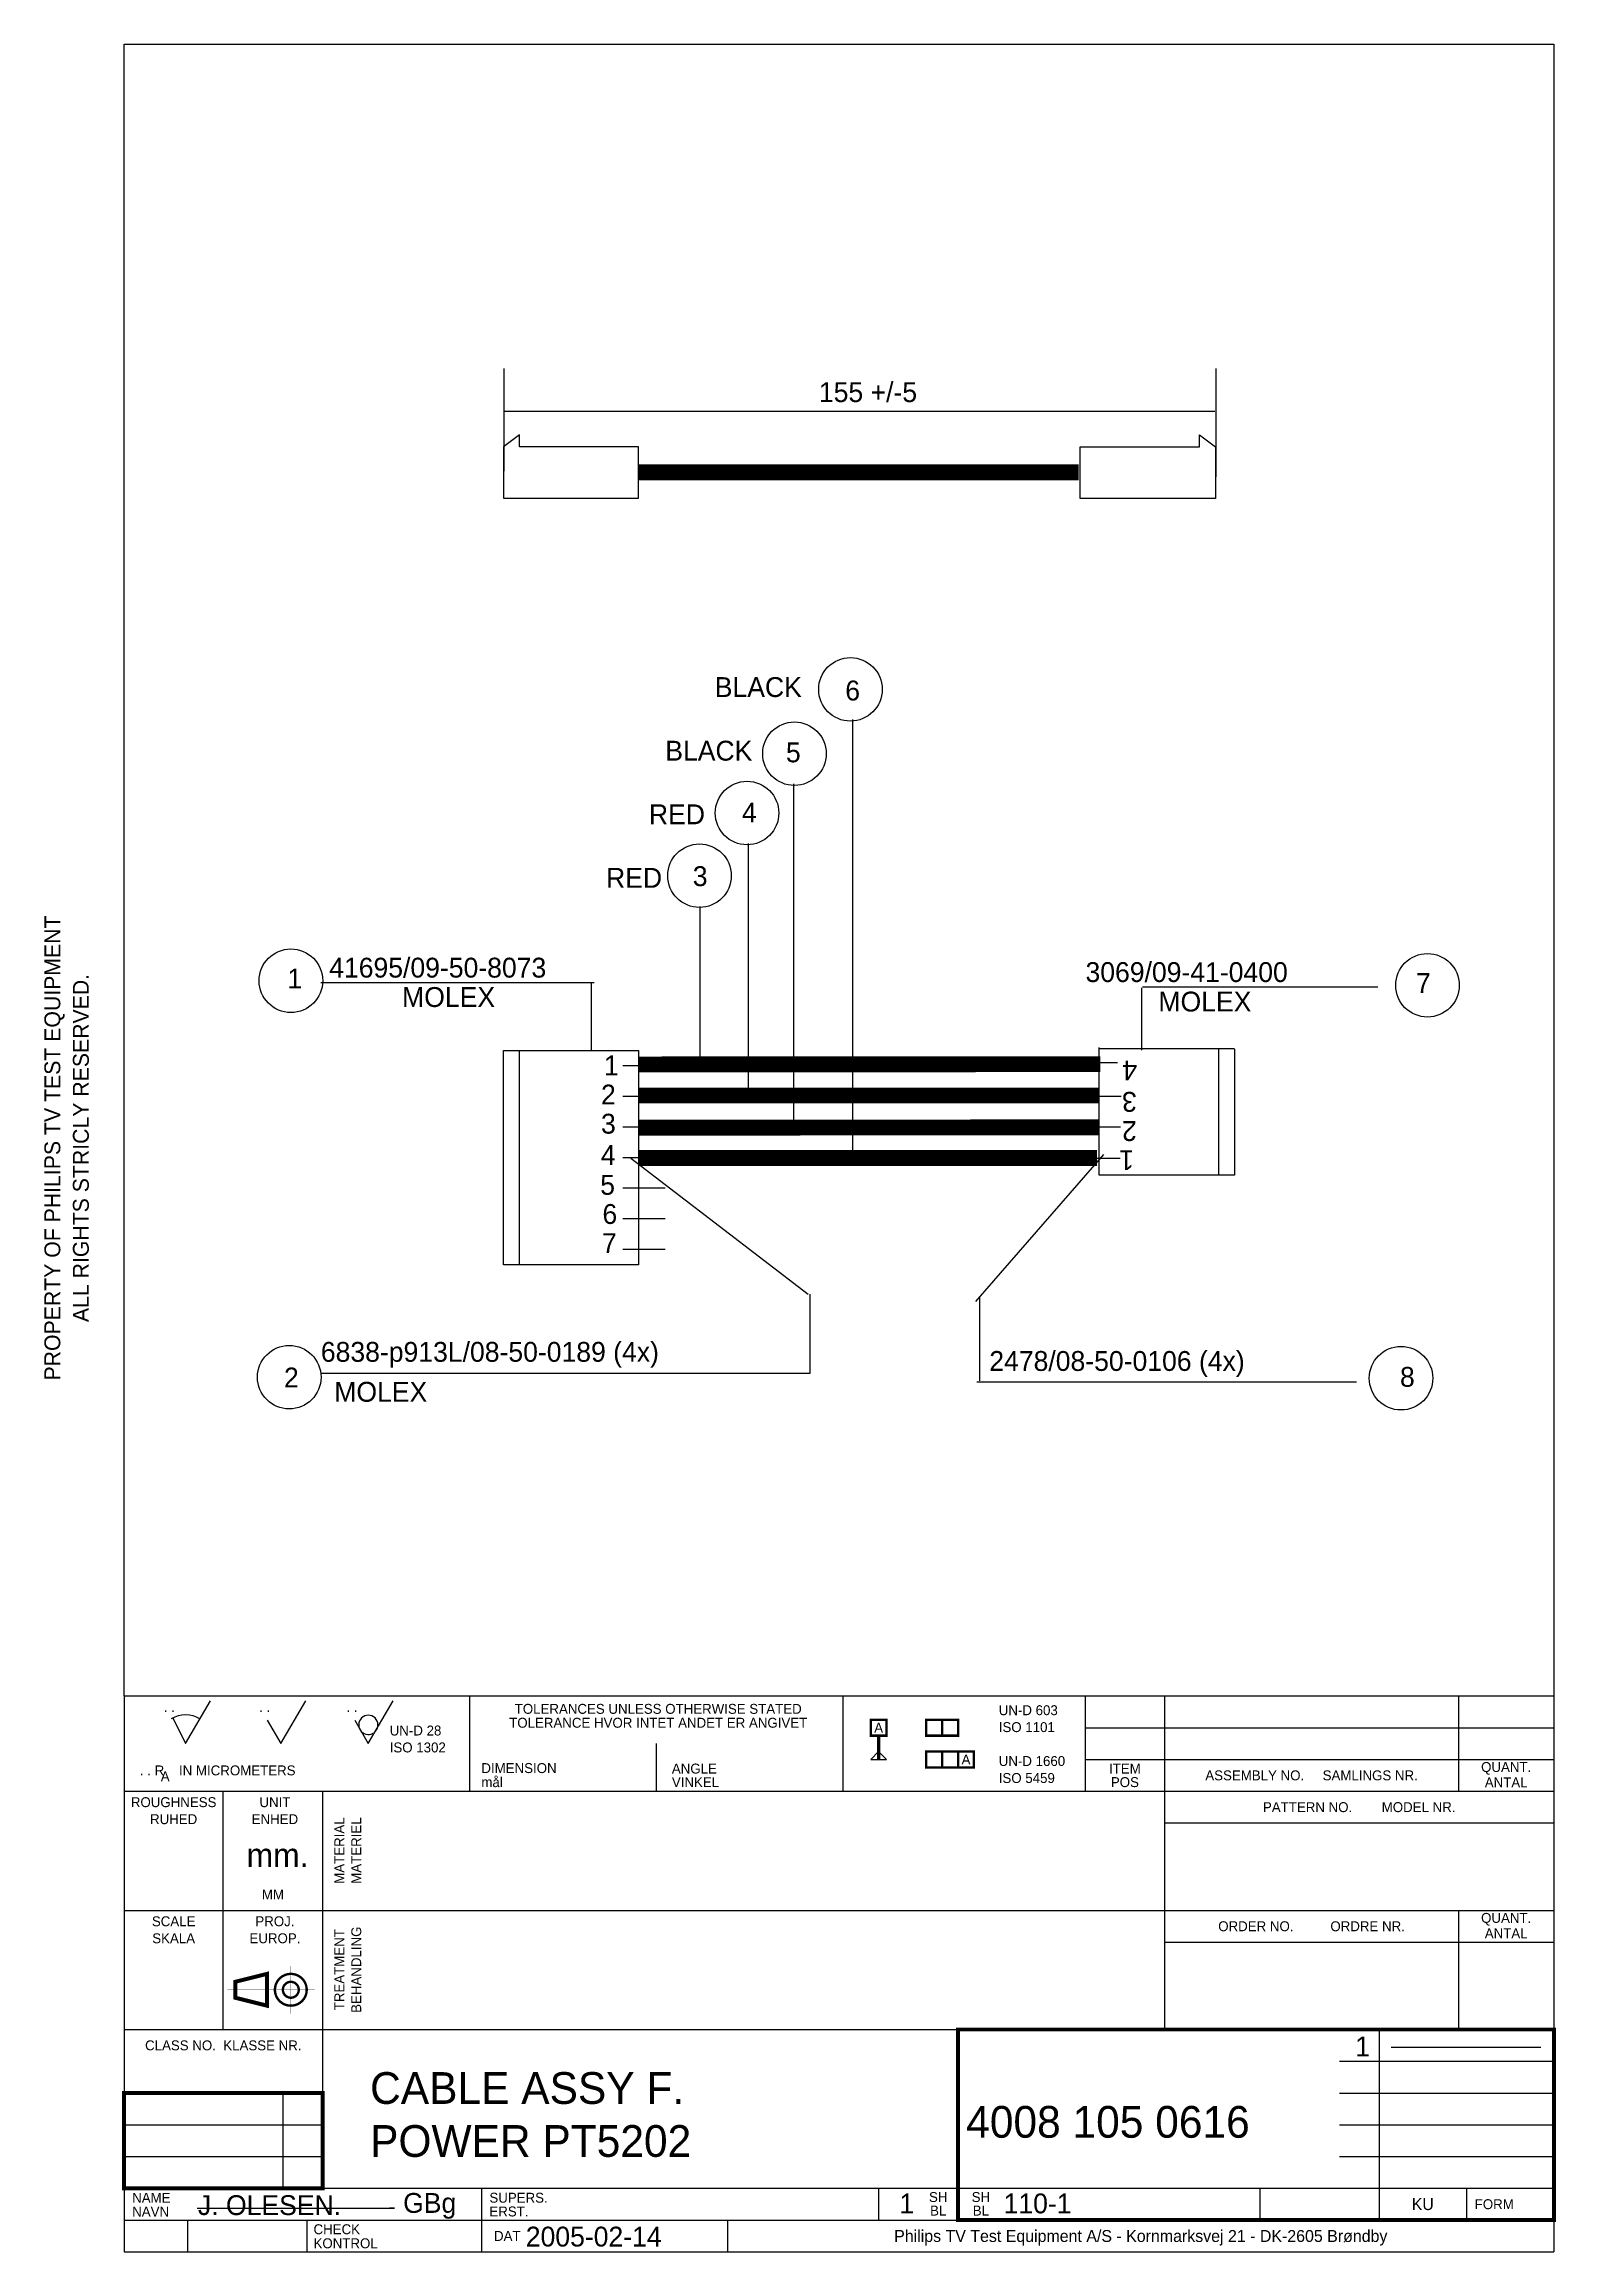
# Model space of a CAD drawing. Extents: x 10 to 200, y 10 to 288.
import ezdxf
from ezdxf.enums import TextEntityAlignment as Align

# ---------------------------------------------------------------- set-up
doc = ezdxf.new("R2010")
doc.units = 0
doc.header["$MEASUREMENT"] = 0
doc.linetypes.add('CENTER', pattern=[2, 1.25, -0.25, 0.25, -0.25])
doc.layers.get('0').update_dxf_attribs({"linetype": 'CONTINUOUS'})
for name, color, linetype in [('DIM', 1, 'CONTINUOUS'), ('EMNE', 7, 'CONTINUOUS'), ('HOVED', 7, 'CONTINUOUS')]:
    doc.layers.add(name, color=color, linetype=linetype)

# ---------------------------------------------------------------- blocks, each defined once
blk = doc.blocks.new('HOVED')
for p, q in [((20, 288), (200, 288)), ((20, 80), (20, 288)), ((200, 288), (200, 80))]:
    blk.add_line(p, q)
at = {"layer": 'DIM'}
blk.add_line((179.54, 35.79), (198.35, 35.79), dxfattribs=at)
at = {"layer": 'HOVED'}
for p, q in [((20, 80), (200, 80)), ((45, 67), (45, 50)), ((65, 18), (65, 14)), ((43, 14), (43, 10))]:
    blk.add_line(p, q, dxfattribs=at)
for points in [[(20, 80), (20, 10)], [(26.15, 77.23), (27.75, 74), (30.87, 79.37)], [(38.04, 76.97), (39.75, 74), (42.87, 79.37)], [(49.04, 76.97), (50.75, 74), (53.87, 79.37)], [(63.5, 80), (63.5, 68)], [(110.5, 80), (110.5, 68)], [(141, 80), (141, 68)], [(151, 80), (151, 38)], [(188, 80), (188, 68)], [(200, 80), (200, 10)], [(141, 76), (200, 76)], [(87, 74), (87, 68)], [(141, 72), (200, 72)], [(20, 68), (200, 68)], [(32.5, 38), (32.5, 68)], [(45, 68), (45, 18)], [(151.09, 64.01), (200.09, 64.01)], [(20, 53), (200, 53)], [(188, 53), (188, 38)], [(151, 49), (200, 49)], [(20, 38), (200, 38)], [(178, 38), (178, 14)], [(173, 34), (200, 34)], [(40, 30), (40, 18)], [(173, 30), (200, 30)], [(20, 26), (45, 26)], [(173, 26), (200, 26)], [(20, 22), (45, 22)], [(173, 22), (200, 22)], [(20, 18), (200, 18)], [(65, 18), (65, 10)], [(115, 18), (115, 14)], [(125, 18), (125, 14)], [(163, 18), (163, 14)], [(189, 18), (189, 14)], [(20, 14), (200, 14)], [(28, 14), (28, 10)], [(43, 14), (43, 10)], [(96, 10), (96, 14)], [(20, 10), (200, 10)]]:
    blk.add_lwpolyline(points, dxfattribs=at)
for points, const_width in [([(114, 77), (116, 77), (116, 75), (114, 75)], 0.3), ([(121, 75), (123, 75), (123, 77), (121, 77)], 0.3), ([(123, 75), (125, 75), (125, 77), (123, 77)], 0.3), ([(121, 71), (123, 71), (123, 73), (121, 73)], 0.3), ([(123, 71), (125, 71), (125, 73), (123, 73)], 0.3), ([(125, 73), (127, 73), (127, 71), (125, 71)], 0.3), ([(125, 14), (200, 14), (200, 38), (125, 38)], 0.5)]:
    blk.add_lwpolyline(points, close=True, dxfattribs=dict(at, const_width=const_width))
for points, const_width in [([(115, 75), (115, 72)], 0.4), ([(34, 42), (38, 41), (38, 45), (34, 44), (34, 42)], 0.5), ([(20, 18), (45, 18), (45, 30), (20, 30), (20, 18)], 0.5)]:
    blk.add_lwpolyline(points, dxfattribs=dict(at, const_width=const_width))
blk.add_lwpolyline([(114, 72), (116, 72), (115, 73)], close=True, dxfattribs=at)
at = {"layer": 'HOVED', "color": 7, "const_width": 0.3}
for points in [[(39, 43, 1), (43, 43, 1)], [(40, 43, 1), (42, 43, 1)]]:
    blk.add_lwpolyline(points, format="xyb", close=True, dxfattribs=at)
at = {"layer": 'HOVED', "color": 1, "linetype": 'CENTER', "const_width": 0.02}
for points in [[(41, 46), (41, 40)], [(33, 43), (44, 43)]]:
    blk.add_lwpolyline(points, dxfattribs=at)
at = {"layer": 'HOVED'}
for centre, radius, start, end in [((27.75, 74), 3.61, 59.8382, 119.8382), ((50.76, 76.36), 1.21, 306.4848, 299.2477)]:
    blk.add_arc(centre, radius, start, end, dxfattribs=at)
at = {"layer": 'DIM'}
for s, height, p in [('mm.', 3, (35.43, 58.45)), ('1', 2.5, (174.99, 34.61)), ('J. OLESEN.', 2.5, (29.31, 14.63)), ('1', 2.5, (117.62, 14.85)), ('110-1', 2.5, (130.73, 14.85))]:
    blk.add_text(s, height=height, dxfattribs=at).set_placement(p)
at = {"layer": 'HOVED'}
for s, height, p in [('PROPERTY OF PHILIPS TV TEST EQUIPMENT', 2, (11.24, 149)), ('ALL RIGHTS STRICLY RESERVED.', 2, (14.57, 149)), ('MATERIAL', 1.25, (47.11, 60.53)), ('MATERIEL', 1.25, (49.24, 60.53)), ('TREATMENT', 1.25, (47.11, 45.53)), ('BEHANDLING', 1.25, (49.24, 45.53))]:
    blk.add_text(s, height=height, rotation=90, dxfattribs=at).set_placement(p, align=Align.MIDDLE)
for s, p in [('. .', (25, 78)), ('. .', (37, 78)), ('. .', (48, 78)), ('UN-D 603', (130.12, 77.58)), ('UN-D 28', (53.45, 75.02)), ('ISO 1101', (130.12, 75.45)), ('ISO 1302 ', (53.45, 72.89)), ('UN-D 1660', (130.12, 71.18)), ('. . R    IN MICROMETERS', (22, 70)), ('A', (24.63, 69.24)), ('mål', (64.99, 68.52)), ('DIMENSION', (64.99, 70.29)), ('ANGLE', (88.97, 70.23)), ('VINKEL', (88.97, 68.52)), ('ISO 5459', (130.12, 69.04)), ('NAME', (21.03, 16.18)), ('SUPERS.', (66, 16.19)), ('NAVN', (21.03, 14.44)), ('ERST.', (66, 14.46)), ('CHECK', (43.86, 12.22)), ('KONTROL', (43.86, 10.45))]:
    blk.add_text(s, height=1.25, dxfattribs=at).set_placement(p)
for s, p in [('TOLERANCES UNLESS OTHERWISE STATED', (87.25, 77.75)), ('TOLERANCE HVOR INTET ANDET ER ANGIVET', (87.25, 76)), ('ROUGHNESS', (26.25, 66)), ('UNIT', (39, 66)), ('RUHED', (26.25, 63.86)), ('ENHED', (39, 63.86)), ('MM', (38.75, 54.37)), ('SCALE', (26.25, 51)), ('SKALA', (26.25, 48.86)), ('EUROP.', (39, 48.86)), ('PROJ.', (39, 51))]:
    blk.add_text(s, height=1.25, dxfattribs=at).set_placement(p, align=Align.CENTER)
for s, height, p in [('A', 1.25, (115, 76)), ('A', 1.25, (126, 72)), ('ITEM', 1.25, (146, 70.85)), ('POS', 1.25, (146, 69.15)), ('ASSEMBLY NO.     SAMLINGS NR.', 1.25, (169.5, 70)), ('QUANT.', 1.25, (194, 70.89)), ('ANTAL', 1.25, (194, 69.11)), ('PATTERN NO.        MODEL NR.', 1.25, (175.5, 66)), ('ORDER NO.          ORDRE NR.', 1.25, (169.5, 51)), ('QUANT.', 1.25, (194, 51.89)), ('ANTAL', 1.25, (194, 50.11)), ('CLASS NO.  KLASSE NR.', 1.25, (32.5, 36)), ('SH', 1.25, (122.5, 16.9)), ('SH', 1.25, (127.87, 16.9)), ('KU', 1.5, (183.5, 16)), ('BL', 1.25, (122.5, 15.19)), ('BL', 1.25, (127.87, 15.19)), ('FORM', 1.25, (192.5, 16)), ('DAT', 1.25, (68.25, 12)), ('Philips TV Test Equipment A/S - Kornmarksvej 21 - DK-2605 Brøndby', 1.5, (148, 11.81))]:
    blk.add_text(s, height=height, dxfattribs=at).set_placement(p, align=Align.MIDDLE)

msp = doc.modelspace()

# ---------------------------------------------------------------- linework, layer by layer
at = {"layer": 'DIM'}
for p, q in [((67.85, 234.23), (67.85, 247.17)), ((157.45, 247.17), (157.45, 233.51)), ((67.85, 241.79), (157.31, 241.79)), ((111.75, 148.06), (111.75, 202.97)), ((104.33, 151.9), (104.33, 194.87)), ((98.6, 156.5), (98.6, 187.33)), ((92.55, 160.02), (92.55, 179.41)), ((79.2, 169.81), (44.78, 169.81)), ((78.86, 161.26), (78.86, 169.81)), ((148.14, 161.32), (148.14, 169.16)), ((177.83, 169.25), (148.21, 169.25)), ((83.79, 147.71), (106.12, 130.61)), ((143.31, 148.18), (127.21, 129.66)), ((106.32, 130.61), (106.32, 120.6)), ((127.69, 130.3), (127.69, 119.66)), ((106.32, 120.6), (44.78, 120.6)), ((175.16, 119.51), (127.34, 119.51)), ((29.23, 15.52), (54.06, 15.52)), ((54.06, 15.52), (53.43, 15.52))]:
    msp.add_line(p, q, dxfattribs=at)
for centre in [(111.45, 206.75), (104.4, 198.65), (98.43, 191.18), (92.45, 183.29), (41.01, 170.06), (184.09, 169.49), (40.8, 120.14), (180.76, 120.01)]:
    msp.add_circle(centre, 4, dxfattribs=at)
at = {"layer": 'EMNE'}
for p, q in [((69.78, 238.81), (67.78, 237.31)), ((67.78, 237.31), (67.78, 230.81)), ((69.78, 237.31), (69.78, 238.81)), ((84.78, 237.31), (69.78, 237.31)), ((84.78, 230.81), (84.78, 237.31)), ((140.39, 237.29), (155.39, 237.29)), ((140.39, 230.79), (140.39, 237.29)), ((155.39, 238.79), (157.39, 237.29)), ((155.39, 237.29), (155.39, 238.79)), ((157.39, 237.29), (157.39, 230.79)), ((67.78, 230.81), (84.78, 230.81)), ((157.39, 230.79), (140.39, 230.79)), ((67.78, 134.27), (67.78, 161.27)), ((67.78, 161.27), (84.78, 161.27)), ((69.78, 134.27), (69.78, 161.27)), ((84.78, 161.27), (84.78, 134.27)), ((142.78, 145.59), (142.78, 161.64)), ((142.78, 161.54), (159.78, 161.54)), ((157.78, 161.54), (157.78, 145.59)), ((159.78, 161.43), (159.78, 145.59)), ((82.78, 159.37), (88.13, 159.37)), ((82.78, 155.52), (88.13, 155.52)), ((82.78, 151.67), (88.13, 151.67)), ((82.78, 147.82), (88.13, 147.82)), ((140.06, 147.72), (145.42, 147.72)), ((159.78, 145.59), (142.78, 145.59)), ((82.78, 143.97), (88.13, 143.97)), ((82.78, 140.12), (88.13, 140.12)), ((82.78, 136.27), (88.13, 136.27)), ((84.78, 134.27), (67.78, 134.27))]:
    msp.add_line(p, q, dxfattribs=at)
at = {"layer": 'EMNE', "linetype": 'ByBlock'}
for p, q in [((139.73, 159.75), (145.08, 159.75)), ((140.18, 155.54), (145.53, 155.54)), ((140.08, 151.66), (145.44, 151.66))]:
    msp.add_line(p, q, dxfattribs=at)
at = {"layer": 'EMNE', "const_width": 2}
for points in [[(84.78, 234.07), (140.19, 234.07)], [(84.78, 159.52), (142.91, 159.56)], [(84.78, 155.61), (142.65, 155.61)], [(84.78, 151.56), (142.75, 151.6)], [(84.78, 147.73), (142.47, 147.74)]]:
    msp.add_lwpolyline(points, dxfattribs=at)

# ---------------------------------------------------------------- block references
msp.add_blockref('HOVED', (0, 0))

# ---------------------------------------------------------------- texts
at = {"layer": 'DIM'}
for s, height, p in [('BLACK', 2.5, (94.37, 205.79)), ('6', 2.5, (110.8, 205.36)), ('BLACK', 2.5, (88.14, 197.78)), ('5', 2.5, (103.33, 197.57)), ('RED', 2.5, (86.08, 189.77)), ('4', 2.5, (97.79, 189.99)), ('RED', 2.5, (80.68, 181.77)), ('3', 2.5, (91.6, 181.98)), ('41695/09-50-8073', 2.5, (45.83, 170.46)), ('3069/09-41-0400', 2.5, (141.04, 169.9)), ('1', 2.5, (40.57, 169.1)), ('7', 2.5, (182.65, 168.53)), ('MOLEX', 2.5, (55.01, 166.76)), ('MOLEX', 2.5, (150.22, 166.19)), ('6838-p913L/08-50-0189 (4x)', 2.5, (44.78, 122.08)), ('2478/08-50-0106 (4x)', 2.5, (128.93, 120.93)), ('2', 2.5, (40.14, 118.85)), ('MOLEX', 2.5, (46.47, 117.05)), ('8', 2.5, (180.63, 118.93)), ('CABLE ASSY F.', 4, (50.98, 28.63)), ('4008 105 0616', 4, (126.02, 24.37)), ('POWER PT5202', 4, (50.98, 21.96)), ('2005-02-14', 2.5, (70.58, 10.67))]:
    msp.add_text(s, height=height, dxfattribs=at).set_placement(p)
at = {"layer": 'DIM', "insert": (107.48, 245.43), "char_height": 2.5, "attachment_point": 1}
msp.add_mtext('155 +/-5', dxfattribs=at)
at = {"layer": 'DIM', "insert": (55.14, 17.41), "char_height": 2.5, "width": 10.7, "attachment_point": 1}
msp.add_mtext('GBg', dxfattribs=at)
at = {"layer": 'EMNE'}
for s, p in [('1', (80.41, 158.15)), ('2', (80.05, 154.48)), ('3', (80.05, 150.81)), ('4', (80.02, 146.86)), ('5', (79.95, 143.11)), ('6', (80.23, 139.44)), ('7', (80.17, 135.77))]:
    msp.add_text(s, height=2.5, dxfattribs=at).set_placement(p)
for s, p in [('4', (147.54, 160)), ('3', (147.5, 156.06)), ('2', (147.5, 152.38)), ('1', (147.14, 148.71))]:
    msp.add_text(s, height=2.5, rotation=180, dxfattribs=at).set_placement(p)

doc.saveas('drawing.dxf')
